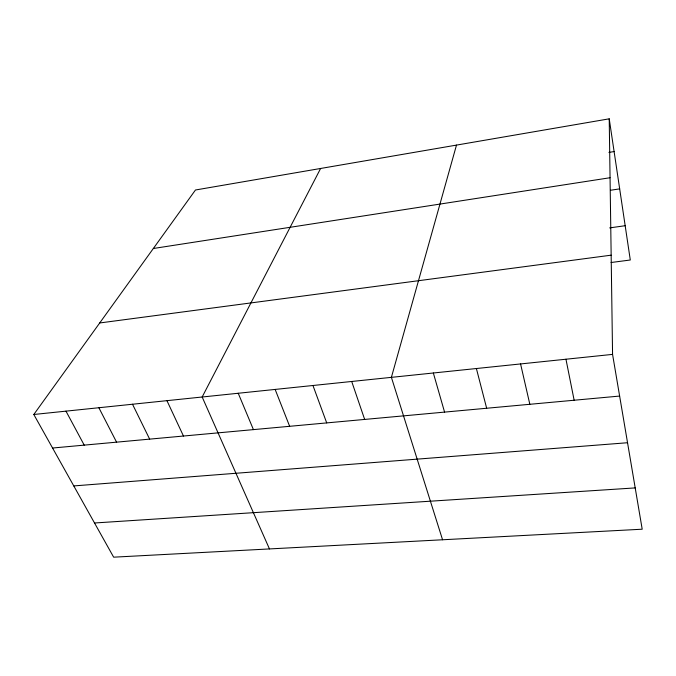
<?xml version="1.0" encoding="UTF-8"?>
<svg xmlns="http://www.w3.org/2000/svg" width="676" height="676" viewBox="0 0 676 676"><rect width="100%" height="100%" fill="white"/><g stroke="black" fill="none" stroke-linecap="round" stroke-linejoin="round"><path stroke-width="1.01" d="M456.494 145.095L391.396 377.352L442.56 539.769M320.618 168.468L202.166 396.998L269.462 548.929M609.22 118.824L612.566 354.385L642.2 529.207L113.653 557.176L33.8 414.489L195.465 189.998L609.22 118.824L630.294 260.006L611.036 262.516M608.915 152.404L614.104 151.559M153.334 248.498L610.056 177.729M610.512 190.26L619.672 188.874M609.684 227.896L625.173 225.716M99.71 322.967L611.155 255.173M33.8 414.489L612.566 354.385M52.567 448.027L619.63 396.068M73.777 485.926L627.539 442.729M94.522 522.987L635.203 487.911M65.969 411.143L84.221 445.129M98.865 407.729L116.576 442.163M132.513 404.231L149.649 439.13M166.938 400.657L183.466 436.037M238.222 393.255L253.432 429.623M275.14 389.427L289.649 426.303M312.954 385.497L326.711 422.906M351.697 381.475L364.66 419.433M433.341 372.991L444.571 412.106M476.386 368.521L486.661 408.253M520.571 363.933L529.84 404.299M565.956 359.226L574.144 400.234"/></g></svg>
